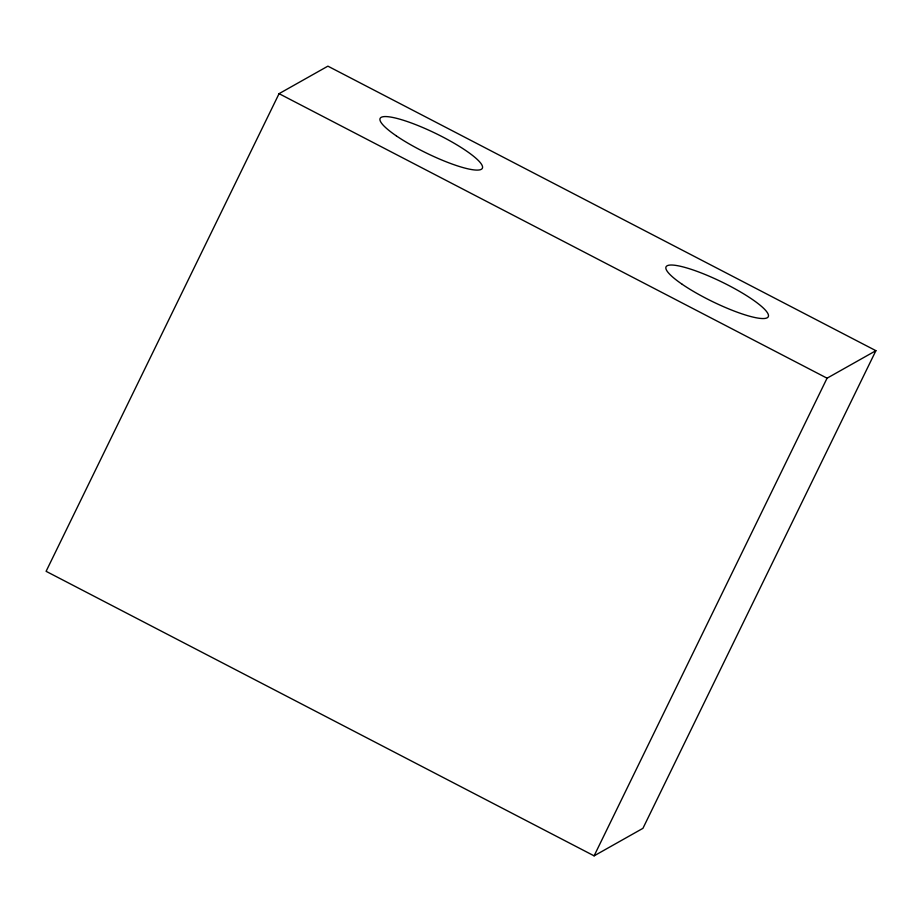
<?xml version="1.0" encoding="UTF-8"?>
<svg xmlns="http://www.w3.org/2000/svg" width="922" height="922" viewBox="0 0 922 922"><rect width="100%" height="100%" fill="white"/><g stroke="black" fill="none" stroke-linecap="round" stroke-linejoin="round"><path stroke-width="1.38" d="M279.066 93.664L46.1 571.317L594.102 855.847L642.934 828.336L875.9 350.683L327.898 66.154L279.066 93.664L827.069 378.193L875.9 350.683M594.102 855.847L827.069 378.193M396.379 135.903A56.841 10.845 26 0 0 481.296 169.314A56.841 10.845 26 0 0 416.099 124.793A56.841 10.845 26 0 0 396.379 135.903M682.292 284.356A56.841 10.845 26 0 0 767.208 317.767A56.841 10.845 26 0 0 702.011 273.246A56.841 10.845 26 0 0 682.292 284.356"/></g></svg>
